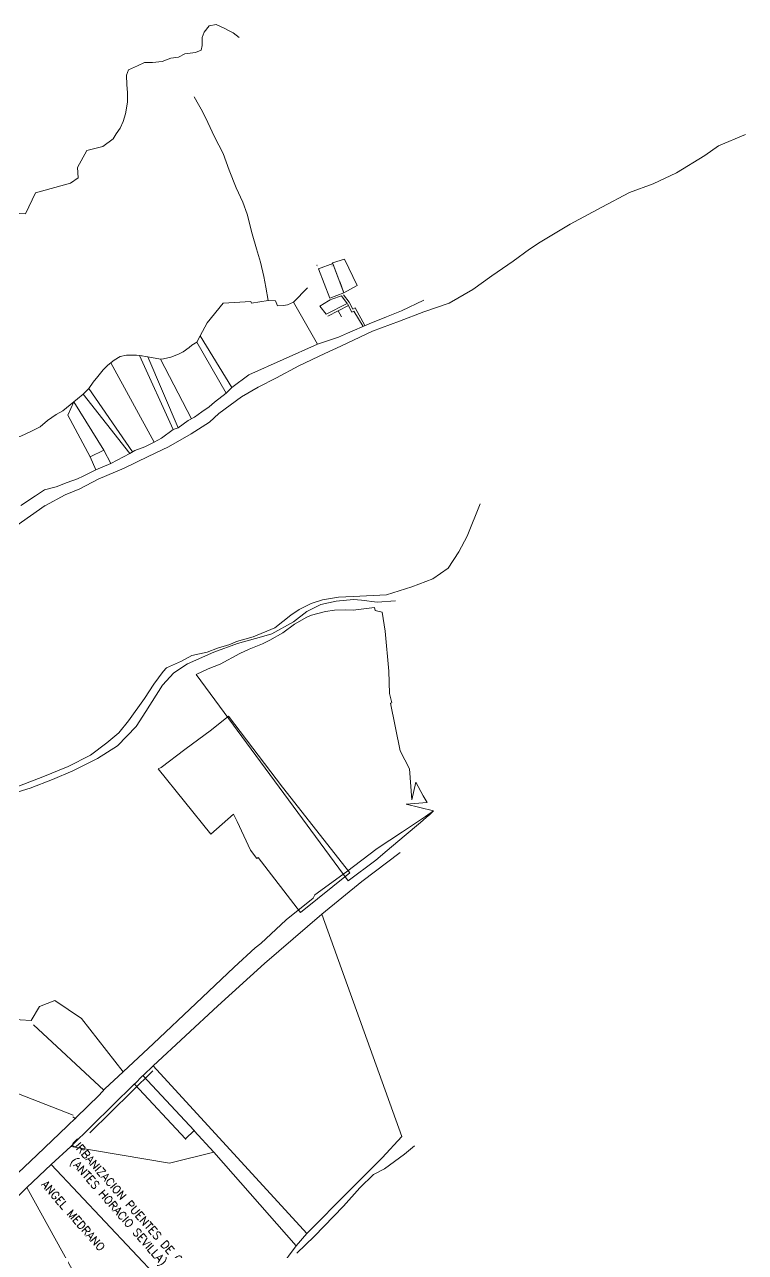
# Model space of a CAD drawing. Header units: millimetres. Extents: x 1956 to 636788, y 2654 to 1331964.
# Drawn here: x 635587 to 636788, y 1329918 to 1331964 of the extents above; entities that cross this region are included whole.
import ezdxf

# ---------------------------------------------------------------- set-up
doc = ezdxf.new("R2010")
doc.units = ezdxf.units.MM
doc.header["$PDMODE"] = 35
doc.header["$PDSIZE"] = 0.5
for name, color, linetype in [('2', 7, 'Continuous'), ('3', 7, 'Continuous'), ('4', 7, 'Continuous'), ('CVL_CUADCON_TIT', 1, 'Continuous'), ('CVL_CUADCON_TX', 2, 'Continuous'), ('CVL_PUNTO', 250, 'Continuous'), ('CVL_PUNTO_NUM', 2, 'Continuous'), ('textos_terrenos colindantes', 4, 'Continuous')]:
    doc.layers.add(name, color=color, linetype=linetype)
doc.styles.add('MONOTXT4', font='Monotxt4.shx')
doc.styles.add('style1', font='romans.shx')

msp = doc.modelspace()

# ---------------------------------------------------------------- linework, layer by layer
at = {"color": 1, "lineweight": 0}
msp.add_lwpolyline([(636125.937, 1330537.251), (636172.301, 1330571.574), (636191.049, 1330587.572), (636219.305, 1330611.488), (636246.5, 1330634.394), (636256.036, 1330642.465), (636261.936, 1330647.862), (636268.33, 1330653.663), (636222.741, 1330664.771), (636257.771, 1330667.43), (636250.868, 1330678.605), (636238.946, 1330701.593), (636232.189, 1330672.301), (636228.179, 1330723.551), (636212.858, 1330753.67), (636196.421, 1330833.316), (636198.665, 1330833.636), (636195.062, 1330849.422), (636193.946, 1330886.483), (636187.804, 1330953.359), (636182.537, 1330984.694), (636171.152, 1330987.78), (636169.986, 1330992.693), (636134.386, 1330987.995), (636121.788, 1330988.597), (636103.136, 1330988.376), (636088.515, 1330986.022), (636065.072, 1330979.77), (636057.053, 1330976.332), (636036.46, 1330964.599), (636017.292, 1330950.239), (635995.84, 1330938.174), (635983.588, 1330932.252), (635961.258, 1330922.946), (635945.655, 1330915.712), (635912.863, 1330898.093), (635892.879, 1330890.415), (635872.936, 1330880.933)], close=True, dxfattribs=at)
at = {"layer": '2', "color": 1, "lineweight": 0}
for p, q in [((636034.805, 1331501.136), (636058.261, 1331525.183)), ((636075.181, 1331431.234), (636034.805, 1331501.136)), ((635922.829, 1331349.669), (635873.964, 1331434.514)), ((635879.733, 1331444.974), (635932.163, 1331358.88)), ((636075.181, 1331431.234), (636109.902, 1331442.897)), ((635834.854, 1331288.854), (635778.477, 1331412.291)), ((635792.338, 1331410.093), (635842.961, 1331291.957)), ((635864.957, 1331306.843), (635813.448, 1331406.416)), ((635762.734, 1331249.241), (635685.066, 1331347.883)), ((635694.143, 1331357.602), (635766.781, 1331251.682)), ((635922.829, 1331349.669), (635932.163, 1331358.88)), ((635669.151, 1331335.324), (635719.003, 1331254.552)), ((635842.961, 1331291.957), (635859.896, 1331304.014)), ((635834.854, 1331288.854), (635842.961, 1331291.957)), ((635719.003, 1331254.552), (635696.726, 1331243.478)), ((635706.025, 1331221.676), (635696.726, 1331243.478)), ((635719.003, 1331254.552), (635730.844, 1331232.512)), ((635730.844, 1331232.512), (635762.734, 1331249.241)), ((635706.025, 1331221.676), (635730.844, 1331232.512)), ((636082.178, 1330481.828), (636215.418, 1330111.079)), ((635971.349, 1330425.543), (635980.502, 1330432.903)), ((635598.519, 1330304.524), (635295.591, 1330321.293)), ((635719.045, 1330188.444), (635602.023, 1330297.516)), ((635696.204, 1330117.114), (635801.093, 1330220.381)), ((635720.854, 1330190.5), (635751.625, 1330218.928)), ((635785.067, 1330213.352), (635801.429, 1330228.776)), ((635801.429, 1330228.776), (636057.223, 1329949.88)), ((635664.352, 1330094.495), (635769.241, 1330197.762)), ((635631.546, 1330064.545), (635664.352, 1330094.495)), ((635664.352, 1330094.495), (635828.696, 1330066.582)), ((635828.696, 1330066.582), (635902.138, 1330085.043)), ((635902.138, 1330085.043), (636039.419, 1329929.061)), ((635591.11, 1330026.216), (635631.546, 1330064.545)), ((635631.546, 1330064.545), (635879.989, 1329801.416)), ((635529.817, 1329964.785), (635591.11, 1330026.216)), ((635591.11, 1330026.216), (635761.509, 1329717.436)), ((636057.223, 1329949.88), (636039.419, 1329929.061))]:
    msp.add_line(p, q, dxfattribs=at)
for points in [[(635557.442, 1331650.334), (635588.701, 1331648.502), (635605.729, 1331683.438), (635663.537, 1331699.317), (635676.427, 1331708.552), (635675.547, 1331725.324), (635690.843, 1331753.64), (635704.027, 1331757.284), (635717.467, 1331760.675), (635734.651, 1331773.496), (635739.93, 1331781.411), (635746.214, 1331790.857), (635751.468, 1331802.33), (635755.19, 1331814.811), (635758.607, 1331834.661), (635758.496, 1331850.421), (635757.642, 1331863.381), (635756.766, 1331879.645), (635760.261, 1331888.31), (635775.203, 1331894.762), (635787.101, 1331900.685), (635800.31, 1331900.77), (635816.559, 1331902.146), (635830.998, 1331907.832), (635843.689, 1331909.438), (635854.066, 1331914.844), (635871.831, 1331917.246), (635881.459, 1331920.867), (635882.928, 1331928.757), (635883.089, 1331941.977), (635886.58, 1331951.151), (635894.634, 1331961.88), (635906.56, 1331963.736), (635919.556, 1331957.973), (635929.245, 1331952.951), (635934.857, 1331949.682), (635944.816, 1331942.374)], [(635992.869, 1331504.171), (635989.156, 1331526.263), (635985.729, 1331544.036), (635979.974, 1331567.641), (635973.211, 1331589.968), (635966.177, 1331614.835), (635958.068, 1331648.084), (635950.815, 1331667.866), (635939.724, 1331691.69), (635927.829, 1331721.356), (635917.983, 1331748.748), (635903.561, 1331776.618), (635892.214, 1331800.695), (635883.45, 1331818.687), (635877.017, 1331830.339), (635869.811, 1331843.512)], [(635622.095, 1331162.364), (635654.749, 1331180.163), (635679.065, 1331190.234), (635709.943, 1331206.448), (635753.001, 1331224.52), (635793, 1331244.098), (635827.18, 1331260.333), (635864.624, 1331281.928), (635894.971, 1331301.443), (635910.622, 1331315.526), (635948.275, 1331343.477), (635976.359, 1331359.673), (636006.732, 1331375.376), (636043.935, 1331395.189), (636086.976, 1331415.803), (636113.816, 1331428.178), (636166.736, 1331452.669), (636211.835, 1331469.483), (636251.863, 1331484.994), (636294.184, 1331499.502), (636333.906, 1331522.383), (636365.245, 1331545.209), (636400.894, 1331569.334), (636427.933, 1331589.591), (636445.632, 1331601.399), (636495.722, 1331630.956), (636548.359, 1331659.512), (636594.675, 1331683.96), (636633.694, 1331698.447), (636672.942, 1331716.495), (636720.241, 1331745.525), (636742.738, 1331761.431), (636787.567, 1331780.531)], [(635879.733, 1331444.974), (635891.264, 1331466.91), (635917.961, 1331499.621), (635964.177, 1331502.207), (635964.957, 1331499.67), (635992.869, 1331504.171)], [(635992.869, 1331504.171), (636005.323, 1331503.234), (636008.173, 1331495.372), (636018.587, 1331495.439), (636025.181, 1331497.007), (636034.805, 1331501.136)], [(636109.902, 1331442.897), (636124.84, 1331449.857), (636161.06, 1331465.089), (636189.936, 1331476.969), (636214.76, 1331487.043), (636251.981, 1331504.314)], [(635932.163, 1331358.88), (635960.717, 1331380.418), (636075.181, 1331431.234)], [(635859.896, 1331304.014), (635870.018, 1331309.672), (635882.656, 1331318.65), (635894.79, 1331327.117), (635903.375, 1331334.545), (635922.829, 1331349.669)], [(635696.726, 1331243.478), (635659.146, 1331313.144), (635669.151, 1331335.324)], [(635762.734, 1331249.241), (635770.828, 1331254.123), (635787.299, 1331260.076), (635802.992, 1331268.058), (635815.393, 1331274.747), (635834.854, 1331288.854)], [(635581.205, 1331162.212), (635605.222, 1331178.827), (635620.651, 1331188.333), (635639.92, 1331193.541), (635658.162, 1331200.522), (635675.39, 1331206.988), (635685.014, 1331211.118), (635706.025, 1331221.676)], [(635621.785, 1331162.361), (635572.462, 1331128.07), (635534.327, 1331103.464), (635506.622, 1331091.046), (635461.367, 1331060.602), (635436.2, 1331046.147), (635411.8, 1331036.773), (635393.497, 1331025.868), (635366.3, 1331013.702), (635339.106, 1331005.349), (635316.746, 1331001.819), (635300.994, 1331000.822)], [(635564.375, 1330690.145), (635617.748, 1330710.157), (635659.94, 1330727.386), (635697.053, 1330746.656), (635724.005, 1330767.21), (635744.348, 1330783.959), (635760.12, 1330803.764), (635787.09, 1330840.838), (635802.358, 1330864.711), (635818.133, 1330886.042), (635823.474, 1330892.135), (635848.638, 1330903.033), (635865.921, 1330912.415), (635891.079, 1330918.229), (635908.617, 1330925.069), (635928.948, 1330931.144), (635940.386, 1330935.958), (635967.832, 1330943.549), (636003.924, 1330958.499), (636030.623, 1330979.815), (636044.606, 1330989.455), (636064.687, 1330999.088), (636083.24, 1331005.165), (636109.921, 1331009.96), (636134.312, 1331010.946), (636189.951, 1331013.671), (636231.885, 1331026.834), (636266.959, 1331040.26), (636292.638, 1331058.02), (636310.197, 1331085.194), (636324.198, 1331111.356), (636346.093, 1331165.053)], [(636205.07, 1331003.919), (636174.326, 1331001.162), (636148.163, 1331004.499), (636134.954, 1331006.041), (636105.989, 1331003.028), (636080.831, 1330997.468), (636057.445, 1330986.06), (636035.324, 1330968.551), (635999.227, 1330948.772), (635981.945, 1330943.456), (635942.046, 1330932.323), (635902.652, 1330917.885), (635858.68, 1330898.624), (635835.546, 1330883.657), (635816.978, 1330863.347), (635789.239, 1330819.41), (635772.953, 1330794.015), (635741.924, 1330762.283), (635708.874, 1330741.228), (635667.441, 1330720.694), (635633.635, 1330705.741), (635596.781, 1330691.3), (635543.16, 1330675.355)], [(636070.779, 1330513.614), (636123.408, 1330552.181), (636174.514, 1330591.005), (636216.717, 1330618.656), (636254.853, 1330644.279), (636268.328, 1330653.666)], [(636082.178, 1330481.828), (636148.796, 1330535.882), (636212.871, 1330584.602)], [(635980.502, 1330432.903), (636022.972, 1330472.245), (636067.725, 1330508.534), (636070.779, 1330513.614)], [(635801.429, 1330228.776), (635909.002, 1330328.784), (635986.565, 1330399.599), (636082.178, 1330481.828)], [(635751.625, 1330218.928), (635801.978, 1330266.393), (635872.421, 1330332.643), (635936.508, 1330393.309), (635971.349, 1330425.543)], [(635598.519, 1330304.524), (635612.262, 1330327.636), (635637.425, 1330337.771), (635682.107, 1330307.722), (635751.625, 1330218.928)], [(635673.295, 1330143.031), (635711.697, 1330180.09), (635720.854, 1330190.5)], [(635543.709, 1330015.502), (635555.038, 1330030.074), (635608.19, 1330080.841), (635658.29, 1330128.562), (635673.295, 1330143.031)], [(636215.418, 1330111.079), (636182.861, 1330075.536), (636127.672, 1330020.451), (636057.223, 1329949.88)], [(636236.743, 1330095.801), (636219.96, 1330081.843), (636186.653, 1330057.485), (636168.351, 1330048.104), (636145.462, 1330025.766), (636118.499, 1329995.045), (636069.412, 1329944.781), (636040.421, 1329916.606)], [(636039.419, 1329929.061), (636012.196, 1329892.495), (635994.129, 1329865.322), (635978.106, 1329848.822), (635947.84, 1329817.343), (635931.818, 1329802.367)]]:
    msp.add_lwpolyline(points, dxfattribs=at)
at = {"layer": '2', "color": 1, "lineweight": 0, "flags": 128}
msp.add_lwpolyline([(635902.138, 1330085.043), (635869.926, 1330120.683)], dxfattribs=at)
at = {"layer": '3', "color": 1, "lineweight": 0}
for p, q in [((635873.964, 1331434.514), (635879.733, 1331444.974)), ((635778.477, 1331412.291), (635792.338, 1331410.093)), ((635792.338, 1331410.093), (635813.448, 1331406.416)), ((635667.594, 1330143.946), (635672.847, 1330140.439))]:
    msp.add_line(p, q, dxfattribs=at)
for points in [[(635813.448, 1331406.416), (635818.781, 1331406.704), (635830.954, 1331409.579), (635843.367, 1331414.489), (635851.215, 1331418.353), (635861.072, 1331425.534), (635865.871, 1331429.378), (635873.964, 1331434.514)], [(635694.143, 1331357.602), (635701.692, 1331367.819), (635709.5, 1331377.275), (635718.314, 1331388.262), (635726.131, 1331396.448), (635736.491, 1331404.395), (635746.355, 1331410.559), (635757.263, 1331412.663), (635766.152, 1331412.975), (635773.773, 1331413.024), (635783.182, 1331411.559)], [(635669.151, 1331335.324), (635675.466, 1331340.449), (635685.066, 1331347.883), (635694.143, 1331357.602)], [(635448.004, 1331210.862), (635454.621, 1331209.125), (635475.184, 1331211.037), (635491.141, 1331217.75), (635501.724, 1331230.02), (635510.789, 1331241.263), (635521.131, 1331251.753), (635537.816, 1331263.3), (635553.254, 1331271.534), (635568.981, 1331274.686), (635580.897, 1331278.067), (635597.609, 1331285.801), (635613.306, 1331293.274), (635625.678, 1331304.031), (635639.833, 1331314.036), (635650.965, 1331320.463), (635669.151, 1331335.324)], [(635267.827, 1330302.604), (635668.042, 1330146.533)]]:
    msp.add_lwpolyline(points, dxfattribs=at)
at = {"layer": '4', "color": 1, "lineweight": 0}
msp.add_line((635802.992, 1331268.058), (635730.866, 1331400.08), dxfattribs=at)
at = {"layer": 'CVL_CUADCON_TIT', "color": 1, "lineweight": 0, "ltscale": 0.5}
for p, q in [((636126.479, 1331495.503), (636092.039, 1331478.079)), ((636109.259, 1331486.791), (636115.252, 1331476.797))]:
    msp.add_line(p, q, dxfattribs=at)
at = {"layer": 'CVL_CUADCON_TIT', "color": 1, "lineweight": 0, "ltscale": 0.5, "flags": 128}
for points in [[(636099.927, 1331567.001), (636119.127, 1331516.956), (636141.014, 1331529.051), (636120.108, 1331573.086)], [(636141.014, 1331529.051), (636120.108, 1331573.086), (636099.927, 1331567.001), (636100.436, 1331565.696), (636119.127, 1331516.956)]]:
    msp.add_lwpolyline(points, close=True, dxfattribs=at)
for points in [[(636100.436, 1331565.696), (636119.127, 1331516.956), (636095.6, 1331507.93), (636076.909, 1331556.67), (636100.436, 1331565.696)], [(636114.804, 1331511.998), (636124.639, 1331499.054), (636089.542, 1331481.204), (636079.066, 1331494.377), (636093.403, 1331503.424), (636095.932, 1331504.933), (636098.996, 1331506.208), (636114.804, 1331511.998)], [(635927.062, 1330811.754), (635898.727, 1330789.005), (635854.375, 1330755.767), (635814.814, 1330726.176), (635809.988, 1330723.811), (635897.221, 1330615.144), (635935.352, 1330648.251), (635941.015, 1330636.129), (635963.324, 1330588.383), (635974, 1330574.391), (635976.501, 1330576.183), (636046.662, 1330484.202), (636128.987, 1330550.584), (636017.02, 1330693.048), (635927.062, 1330811.754)], [(635784.392, 1330212.786), (635770.241, 1330198.601), (635855.369, 1330107.069), (635869.499, 1330121.234), (635784.392, 1330212.786)]]:
    msp.add_lwpolyline(points, dxfattribs=at)
at = {"layer": 'CVL_CUADCON_TX', "color": 1, "lineweight": 0, "ltscale": 0.5}
for p, q in [((636112.11, 1331535.408), (636119.127, 1331516.956)), ((636118.04, 1331513.47), (636127.992, 1331500.96)), ((636132.272, 1331484.323), (636124.824, 1331498.697)), ((636133.869, 1331489.617), (636127.992, 1331500.96)), ((636137.468, 1331491.976), (636133.869, 1331489.617)), ((636153.892, 1331462.625), (636137.468, 1331491.976)), ((636135.608, 1331486.51), (636132.272, 1331484.323)), ((636150.798, 1331460.864), (636135.608, 1331486.51))]:
    msp.add_line(p, q, dxfattribs=at)
at = {"layer": 'CVL_PUNTO', "color": 1, "lineweight": 0, "ltscale": 0.5}
for p in [(636076.909, 1331556.67), (635770.241, 1330198.601), (635869.499, 1330121.234), (635855.369, 1330107.069)]:
    msp.add_point(p, dxfattribs=at)

# ---------------------------------------------------------------- texts
at = {"layer": 'CVL_PUNTO_NUM', "color": 1, "lineweight": 0, "ltscale": 0.5, "style": 'MONOTXT4'}
for s, p in [('4', (636072.539, 1331560.781)), ('3', (636097.509, 1331560.763))]:
    msp.add_text(s, height=3, dxfattribs=at).set_placement(p)
at = {"layer": 'textos_terrenos colindantes', "color": 7, "lineweight": 0, "style": 'style1'}
for s, p in [('URBANIZACION PUENTES DE GRANADA', (635664.108, 1330100.07)), ('(ANTES HORACIO SEVILLA)', (635662.4, 1330069.035)), ('ANGEL MEDRANO', (635614.298, 1330030.536))]:
    msp.add_text(s, height=13.33221, rotation=311.288668, dxfattribs=at).set_placement(p)

doc.saveas('drawing.dxf')
